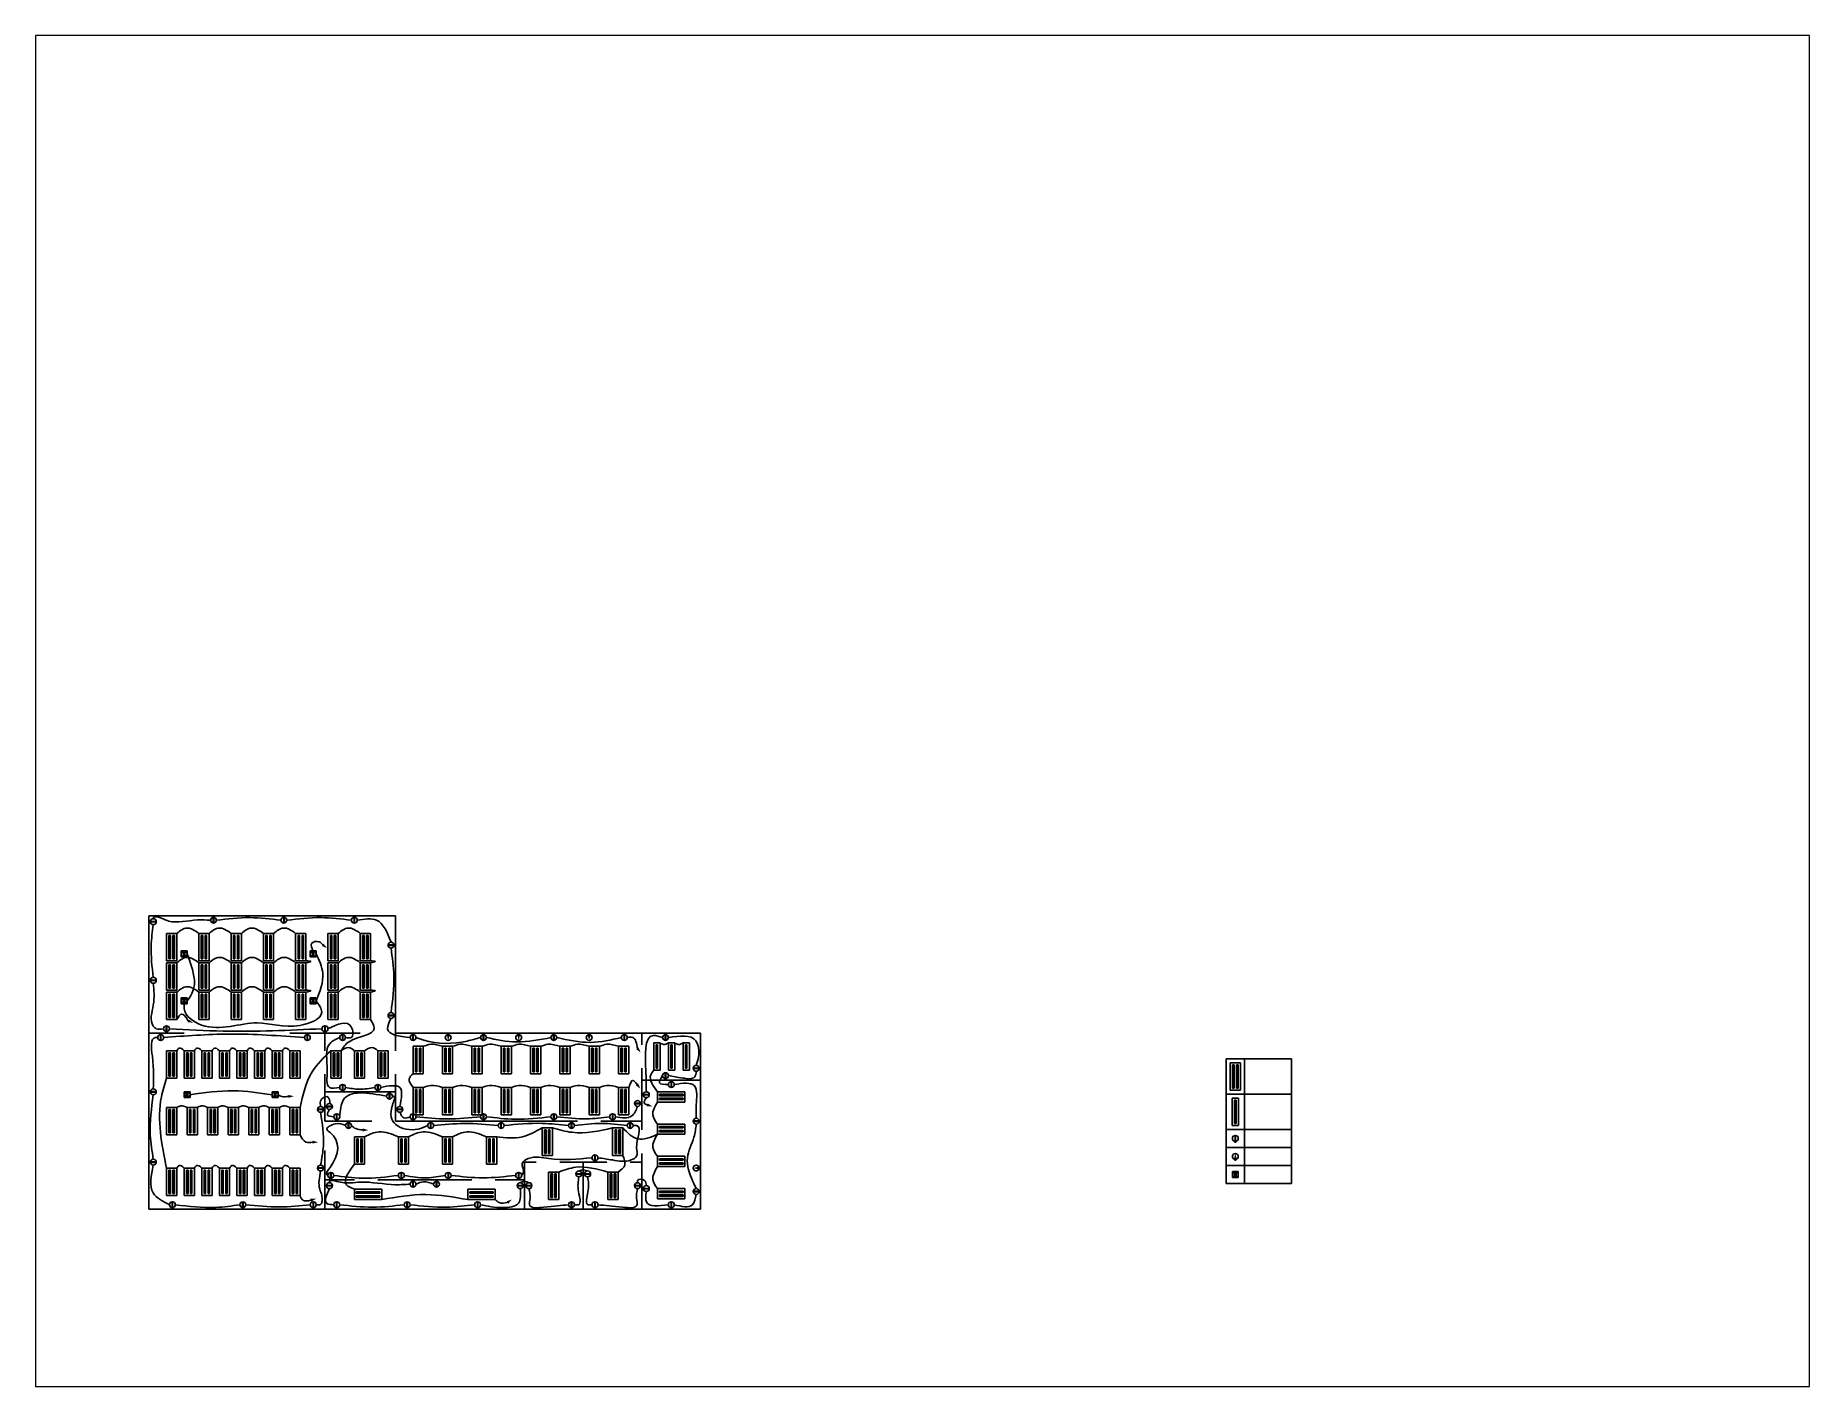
# Paper-space layout 'Layout1' of a CAD drawing. Header units: inches. Extents: x 1.05 to 9.45, y 0.8 to 7.2.
# The model-space entities are those that its viewports show. They can reach past a viewport. Long polylines and large blocks are cut down to what shows.
import ezdxf

# ---------------------------------------------------------------- set-up
doc = ezdxf.new("R2010")
doc.units = ezdxf.units.IN
doc.header["$MEASUREMENT"] = 0
for name, color, linetype in [('LAYER1', 1, 'Continuous'), ('LAYER4', 4, 'Continuous'), ('LAYER6', 6, 'Continuous')]:
    doc.layers.add(name, color=color, linetype=linetype)

# ---------------------------------------------------------------- blocks, each defined once
blk = doc.blocks.new('*U3')
at = {"layer": 'LAYER1'}
for p, q in [((10.5, 28), (-10.5, 28)), ((-10.5, 28), (-10.5, -28)), ((-5.5, -24), (-5.5, 24)), ((-5.5, 24), (-2.5, 24)), ((-2.5, 24), (-2.5, -24)), ((2.5, 24), (2.5, -24)), ((5.5, 24), (2.5, 24)), ((5.5, -24), (5.5, 24)), ((10.5, 28), (10.5, -28)), ((-10.5, -28), (10.5, -28)), ((-2.5, -24), (-5.5, -24)), ((2.5, -24), (5.5, -24))]:
    blk.add_line(p, q, dxfattribs=at)
blk = doc.blocks.new('*U4')
at = {"layer": 'LAYER1', "color": 0, "linetype": 'ByBlock', "lineweight": -2, "transparency": 16777216}
for p in [(0, 0), (66, 0), (132, 0), (198, 0), (264, 0), (330, 0), (396, 0), (0, -60), (66, -60), (132, -60), (198, -60), (264, -60), (330, -60), (396, -60), (0, -120), (66, -120), (132, -120), (198, -120), (264, -120), (330, -120), (396, -120)]:
    blk.add_blockref('*U3', p, dxfattribs=at)
blk = doc.blocks.new('*U5')
at = {"layer": 'LAYER1'}
for p, q in [((10.5, 28), (-10.5, 28)), ((-10.5, 28), (-10.5, -28)), ((-5.5, -24), (-5.5, 24)), ((-5.5, 24), (-2.5, 24)), ((-2.5, 24), (-2.5, -24)), ((2.5, 24), (2.5, -24)), ((5.5, 24), (2.5, 24)), ((5.5, -24), (5.5, 24)), ((10.5, 28), (10.5, -28)), ((-10.5, -28), (10.5, -28)), ((-2.5, -24), (-5.5, -24)), ((2.5, -24), (5.5, -24))]:
    blk.add_line(p, q, dxfattribs=at)
blk = doc.blocks.new('*U6')
at = {"layer": 'LAYER1', "color": 0, "linetype": 'ByBlock', "lineweight": -2, "transparency": 16777216}
for p in [(0, 0), (36, 0), (72, 0), (108, 0), (144, 0), (180, 0), (216, 0), (252, 0), (0, -240), (36, -240), (72, -240), (108, -240), (144, -240), (180, -240), (216, -240), (252, -240)]:
    blk.add_blockref('*U5', p, dxfattribs=at)
blk = doc.blocks.new('*U7')
at = {"layer": 'LAYER1'}
for p, q in [((10.5, 28), (-10.5, 28)), ((-10.5, 28), (-10.5, -28)), ((-5.5, -24), (-5.5, 24)), ((-5.5, 24), (-2.5, 24)), ((-2.5, 24), (-2.5, -24)), ((2.5, 24), (2.5, -24)), ((5.5, 24), (2.5, 24)), ((5.5, -24), (5.5, 24)), ((10.5, 28), (10.5, -28)), ((-10.5, -28), (10.5, -28)), ((-2.5, -24), (-5.5, -24)), ((2.5, -24), (5.5, -24))]:
    blk.add_line(p, q, dxfattribs=at)
blk = doc.blocks.new('*U8')
at = {"layer": 'LAYER1', "color": 0, "linetype": 'ByBlock', "lineweight": -2, "transparency": 16777216}
for p in [(0, 0), (42, 0), (84, 0), (126, 0), (168, 0), (210, 0), (252, 0)]:
    blk.add_blockref('*U7', p, dxfattribs=at)
blk = doc.blocks.new('*U9')
at = {"layer": 'LAYER1'}
for p, q in [((10.5, 28), (-10.5, 28)), ((-10.5, 28), (-10.5, -28)), ((-5.5, -24), (-5.5, 24)), ((-5.5, 24), (-2.5, 24)), ((-2.5, 24), (-2.5, -24)), ((2.5, 24), (2.5, -24)), ((5.5, 24), (2.5, 24)), ((5.5, -24), (5.5, 24)), ((10.5, 28), (10.5, -28)), ((-10.5, -28), (10.5, -28)), ((-2.5, -24), (-5.5, -24)), ((2.5, -24), (5.5, -24))]:
    blk.add_line(p, q, dxfattribs=at)
blk = doc.blocks.new('*U10')
at = {"layer": 'LAYER1', "color": 0, "linetype": 'ByBlock', "lineweight": -2, "transparency": 16777216}
for p in [(0, 0), (48, 0), (96, 0)]:
    blk.add_blockref('*U9', p, dxfattribs=at)
blk = doc.blocks.new('*U11')
at = {"layer": 'LAYER1'}
for p, q in [((10.5, 28), (-10.5, 28)), ((-10.5, 28), (-10.5, -28)), ((-5.5, -24), (-5.5, 24)), ((-5.5, 24), (-2.5, 24)), ((-2.5, 24), (-2.5, -24)), ((2.5, 24), (2.5, -24)), ((5.5, 24), (2.5, 24)), ((5.5, -24), (5.5, 24)), ((10.5, 28), (10.5, -28)), ((-10.5, -28), (10.5, -28)), ((-2.5, -24), (-5.5, -24)), ((2.5, -24), (5.5, -24))]:
    blk.add_line(p, q, dxfattribs=at)
blk = doc.blocks.new('*U12')
at = {"layer": 'LAYER1', "color": 0, "linetype": 'ByBlock', "lineweight": -2, "transparency": 16777216}
for p in [(0, 0), (60, 0), (120, 0), (180, 0), (240, 0), (300, 0), (360, 0), (420, 0), (0, -84), (60, -84), (120, -84), (180, -84), (240, -84), (300, -84), (360, -84), (420, -84)]:
    blk.add_blockref('*U11', p, dxfattribs=at)
blk = doc.blocks.new('*U13')
at = {"layer": 'LAYER1'}
for p, q in [((28, 10.5), (-28, 10.5)), ((-28, 10.5), (-28, -10.5)), ((-24, 2.5), (-24, 5.5)), ((-24, 5.5), (24, 5.5)), ((24, 2.5), (-24, 2.5)), ((24, 5.5), (24, 2.5)), ((28, -10.5), (28, 10.5)), ((28, -10.5), (-28, -10.5)), ((24, -2.5), (-24, -2.5)), ((-24, -2.5), (-24, -5.5)), ((-24, -5.5), (24, -5.5)), ((24, -5.5), (24, -2.5))]:
    blk.add_line(p, q, dxfattribs=at)
blk = doc.blocks.new('*U14')
at = {"layer": 'LAYER1', "color": 0, "linetype": 'ByBlock', "lineweight": -2, "transparency": 16777216}
for p in [(0, 0), (0, -66), (0, -132), (0, -198)]:
    blk.add_blockref('*U13', p, dxfattribs=at)
blk = doc.blocks.new('*U15')
at = {"layer": 'LAYER1'}
for p, q in [((10.5, 28), (-10.5, 28)), ((-10.5, 28), (-10.5, -28)), ((-5.5, -24), (-5.5, 24)), ((-5.5, 24), (-2.5, 24)), ((-2.5, 24), (-2.5, -24)), ((2.5, 24), (2.5, -24)), ((5.5, 24), (2.5, 24)), ((5.5, -24), (5.5, 24)), ((10.5, 28), (10.5, -28)), ((-10.5, -28), (10.5, -28)), ((-2.5, -24), (-5.5, -24)), ((2.5, -24), (5.5, -24))]:
    blk.add_line(p, q, dxfattribs=at)
blk = doc.blocks.new('*U16')
at = {"layer": 'LAYER1', "color": 0, "linetype": 'ByBlock', "lineweight": -2, "transparency": 16777216}
for p in [(0, 0), (144, 0)]:
    blk.add_blockref('*U15', p, dxfattribs=at)
blk = doc.blocks.new('*U17')
at = {"layer": 'LAYER1'}
for p, q in [((10.5, 28), (-10.5, 28)), ((-10.5, 28), (-10.5, -28)), ((-5.5, -24), (-5.5, 24)), ((-5.5, 24), (-2.5, 24)), ((-2.5, 24), (-2.5, -24)), ((2.5, 24), (2.5, -24)), ((5.5, 24), (2.5, 24)), ((5.5, -24), (5.5, 24)), ((10.5, 28), (10.5, -28)), ((-10.5, -28), (10.5, -28)), ((-2.5, -24), (-5.5, -24)), ((2.5, -24), (5.5, -24))]:
    blk.add_line(p, q, dxfattribs=at)
blk = doc.blocks.new('*U18')
at = {"layer": 'LAYER1', "color": 0, "linetype": 'ByBlock', "lineweight": -2, "transparency": 16777216}
for p in [(0, 0), (90, 0), (180, 0), (270, 0)]:
    blk.add_blockref('*U17', p, dxfattribs=at)
blk = doc.blocks.new('*U19')
at = {"layer": 'LAYER1'}
for p, q in [((6.5, 28), (-6.5, 28)), ((-6.5, 28), (-6.5, -28)), ((-1.5, 24), (-1.5, -24)), ((1.5, 24), (-1.5, 24)), ((1.5, -24), (1.5, 24)), ((6.5, 28), (6.5, -28)), ((-6.5, -28), (6.5, -28)), ((-1.5, -24), (1.5, -24))]:
    blk.add_line(p, q, dxfattribs=at)
blk = doc.blocks.new('*U20')
at = {"layer": 'LAYER1', "color": 0, "linetype": 'ByBlock', "lineweight": -2, "transparency": 16777216}
for p in [(0, 0), (30, 0), (60, 0)]:
    blk.add_blockref('*U19', p, dxfattribs=at)
blk = doc.blocks.new('*U21')
at = {"layer": 'LAYER1'}
for p, q in [((-6, -6), (-6, 6)), ((-6, 6), (6, 6)), ((-1.5, 5.8), (-1.5, -5.8)), ((1.5, 5.8), (1.5, -5.8)), ((6, 6), (6, -6)), ((6, -6), (-6, -6))]:
    blk.add_line(p, q, dxfattribs=at)
blk.add_circle((0, 0), 6, dxfattribs=at)
blk = doc.blocks.new('*U22')
at = {"layer": 'LAYER4', "color": 0, "linetype": 'ByBlock', "lineweight": -2, "transparency": 16777216}
for p in [(0, 0), (264, 0), (0, -96), (264, -96)]:
    blk.add_blockref('*U21', p, dxfattribs=at)
blk = doc.blocks.new('*U23')
at = {"layer": 'LAYER1'}
for p, q in [((-6, -6), (-6, 6)), ((-6, 6), (6, 6)), ((-1.5, 5.8), (-1.5, -5.8)), ((1.5, 5.8), (1.5, -5.8)), ((6, 6), (6, -6)), ((6, -6), (-6, -6))]:
    blk.add_line(p, q, dxfattribs=at)
blk.add_circle((0, 0), 6, dxfattribs=at)
blk = doc.blocks.new('*U24')
at = {"layer": 'LAYER4', "color": 0, "linetype": 'ByBlock', "lineweight": -2, "transparency": 16777216}
for p in [(0, 0), (180, 0)]:
    blk.add_blockref('*U23', p, dxfattribs=at)

msp = doc.modelspace()

# ---------------------------------------------------------------- linework, layer by layer
at = {"layer": 'LAYER1'}
for p, q in [((46.3, 13.8), (49.3, 13.8)), ((49.3, 12.8), (46.3, 12.8)), ((61.3, 13.8), (49.3, 13.8)), ((61.3, 12.8), (49.3, 12.8)), ((177.8, 22.3), (177.8, 25.3)), ((177.8, 10.3), (177.8, 22.3)), ((178.8, 25.3), (178.8, 22.3)), ((178.8, 10.3), (178.8, 22.3)), ((321.8, 22.3), (321.8, 25.3)), ((321.8, 10.3), (321.8, 22.3)), ((322.8, 25.3), (322.8, 22.3)), ((322.8, 10.3), (322.8, 22.3)), ((465.8, 22.3), (465.8, 25.3)), ((465.8, 10.3), (465.8, 22.3)), ((466.8, 25.3), (466.8, 22.3)), ((466.8, 10.3), (466.8, 22.3)), ((535.3, -34.2), (547.3, -34.2)), ((535.3, -35.2), (547.3, -35.2)), ((547.3, -34.2), (550.3, -34.2)), ((550.3, -35.2), (547.3, -35.2)), ((46.3, -106.2), (49.3, -106.2)), ((49.3, -107.2), (46.3, -107.2)), ((61.3, -106.2), (49.3, -106.2)), ((61.3, -107.2), (49.3, -107.2)), ((535.3, -178.2), (547.3, -178.2)), ((535.3, -179.2), (547.3, -179.2)), ((547.3, -178.2), (550.3, -178.2)), ((550.3, -179.2), (547.3, -179.2)), ((69.8, -214.7), (69.8, -217.7)), ((70.8, -217.7), (70.8, -214.7)), ((81.8, -199.7), (81.8, -211.7)), ((81.8, -214.7), (81.8, -211.7)), ((82.8, -199.7), (82.8, -211.7)), ((82.8, -211.7), (82.8, -214.7)), ((369.8, -214.7), (369.8, -217.7)), ((370.8, -217.7), (370.8, -214.7)), ((405.8, -199.7), (405.8, -211.7)), ((405.8, -214.7), (405.8, -211.7)), ((406.8, -199.7), (406.8, -211.7)), ((406.8, -211.7), (406.8, -214.7)), ((441.8, -217.7), (441.8, -214.7)), ((442.3, -214.7), (442.3, -217.7)), ((442.8, -214.7), (442.8, -217.7)), ((585.8, -217.7), (585.8, -214.7)), ((586.8, -214.7), (586.8, -217.7)), ((657.8, -214.7), (657.8, -217.7)), ((658.8, -217.7), (658.8, -214.7)), ((729.8, -217.7), (729.8, -214.7)), ((730.8, -214.7), (730.8, -217.7)), ((801.8, -214.7), (801.8, -217.7)), ((802.8, -217.7), (802.8, -214.7)), ((873.8, -217.7), (873.8, -214.7)), ((874.8, -214.7), (874.8, -217.7)), ((945.8, -214.7), (945.8, -217.7)), ((946.8, -217.7), (946.8, -214.7)), ((1017.8, -217.7), (1017.8, -214.7)), ((1018.8, -214.7), (1018.8, -217.7)), ((1101.8, -217.7), (1101.8, -214.7)), ((1102.8, -214.7), (1102.8, -217.7)), ((69.8, -229.7), (69.8, -217.7)), ((70.8, -229.7), (70.8, -217.7)), ((369.8, -229.7), (369.8, -217.7)), ((370.8, -229.7), (370.8, -217.7)), ((441.8, -229.7), (441.8, -217.7)), ((442.8, -229.7), (442.8, -217.7)), ((585.8, -229.7), (585.8, -217.7)), ((586.8, -229.7), (586.8, -217.7)), ((729.8, -229.7), (729.8, -217.7)), ((730.8, -229.7), (730.8, -217.7)), ((873.8, -229.7), (873.8, -217.7)), ((874.8, -229.7), (874.8, -217.7)), ((1017.8, -229.7), (1017.8, -217.7)), ((1018.8, -229.7), (1018.8, -217.7)), ((1101.8, -229.7), (1101.8, -217.7)), ((1102.8, -229.7), (1102.8, -217.7)), ((1159.3, -286.2), (1171.3, -286.2)), ((1159.3, -287.2), (1171.3, -287.2)), ((1171.3, -286.2), (1174.3, -286.2)), ((1174.3, -287.2), (1171.3, -287.2)), ((2257, -275.5), (2278, -275.5)), ((2257, -275.5), (2257, -331.5)), ((2262, -327.5), (2262, -279.5)), ((2262, -279.5), (2265, -279.5)), ((2265, -279.5), (2265, -327.5)), ((2270, -279.5), (2270, -327.5)), ((2273, -279.5), (2270, -279.5)), ((2273, -327.5), (2273, -279.5)), ((2278, -275.5), (2278, -331.5)), ((441.8, -319.7), (441.8, -331.7)), ((442.8, -319.7), (442.8, -331.7)), ((513.8, -319.7), (513.8, -331.7)), ((514.8, -319.7), (514.8, -331.7)), ((1101.8, -295.7), (1101.8, -307.7)), ((1101.8, -307.7), (1101.8, -310.7)), ((1102.8, -295.7), (1102.8, -307.7)), ((1102.8, -310.7), (1102.8, -307.7)), ((1113.8, -313.7), (1113.8, -310.7)), ((1113.8, -325.7), (1113.8, -313.7)), ((1114.8, -310.7), (1114.8, -313.7)), ((1114.8, -325.7), (1114.8, -313.7)), ((46.3, -334.2), (49.3, -334.2)), ((49.3, -335.2), (46.3, -335.2)), ((61.3, -334.2), (49.3, -334.2)), ((61.3, -335.2), (49.3, -335.2)), ((441.8, -334.7), (441.8, -331.7)), ((442.8, -331.7), (442.8, -334.7)), ((513.8, -334.7), (513.8, -331.7)), ((514.8, -331.7), (514.8, -334.7)), ((537.8, -337.7), (537.8, -334.7)), ((537.8, -349.7), (537.8, -337.7)), ((538.8, -334.7), (538.8, -337.7)), ((538.8, -349.7), (538.8, -337.7)), ((1039.3, -358.2), (1051.3, -358.2)), ((1039.3, -359.2), (1051.3, -359.2)), ((1051.3, -358.2), (1054.3, -358.2)), ((1054.3, -359.2), (1051.3, -359.2)), ((1054.3, -340.2), (1057.3, -340.2)), ((1057.3, -341.2), (1054.3, -341.2)), ((1069.3, -340.2), (1057.3, -340.2)), ((1069.3, -341.2), (1057.3, -341.2)), ((2278, -331.5), (2257, -331.5)), ((2274, -347.5), (2261, -347.5)), ((2261, -347.5), (2261, -403.5)), ((2265, -327.5), (2262, -327.5)), ((2266, -351.5), (2266, -399.5)), ((2269, -351.5), (2266, -351.5)), ((2269, -399.5), (2269, -351.5)), ((2270, -327.5), (2273, -327.5)), ((2274, -347.5), (2274, -403.5)), ((391.3, -370.2), (403.3, -370.2)), ((391.3, -371.2), (403.3, -371.2)), ((406.3, -370.2), (403.3, -370.2)), ((403.3, -371.2), (406.3, -371.2)), ((406.3, -364.2), (409.3, -364.2)), ((409.3, -365.2), (406.3, -365.2)), ((421.3, -364.2), (409.3, -364.2)), ((421.3, -365.2), (409.3, -365.2)), ((429.8, -379.7), (429.8, -391.7)), ((429.8, -394.7), (429.8, -391.7)), ((430.8, -379.7), (430.8, -391.7)), ((430.8, -391.7), (430.8, -394.7)), ((453.8, -397.7), (453.8, -394.7)), ((453.8, -409.7), (453.8, -397.7)), ((454.8, -394.7), (454.8, -397.7)), ((454.8, -409.7), (454.8, -397.7)), ((550.3, -370.2), (553.3, -370.2)), ((553.3, -371.2), (550.3, -371.2)), ((565.3, -370.2), (553.3, -370.2)), ((565.3, -371.2), (553.3, -371.2)), ((585.8, -379.7), (585.8, -391.7)), ((585.8, -391.7), (585.8, -394.7)), ((586.8, -379.7), (586.8, -391.7)), ((586.8, -394.7), (586.8, -391.7)), ((621.8, -397.7), (621.8, -394.7)), ((621.8, -409.7), (621.8, -397.7)), ((622.8, -394.7), (622.8, -397.7)), ((622.8, -409.7), (622.8, -397.7)), ((729.8, -379.7), (729.8, -391.7)), ((729.8, -391.7), (729.8, -394.7)), ((730.8, -379.7), (730.8, -391.7)), ((730.8, -394.7), (730.8, -391.7)), ((765.8, -397.7), (765.8, -394.7)), ((765.8, -409.7), (765.8, -397.7)), ((766.8, -394.7), (766.8, -397.7)), ((766.8, -409.7), (766.8, -397.7)), ((873.8, -379.7), (873.8, -391.7)), ((873.8, -391.7), (873.8, -394.7)), ((874.8, -379.7), (874.8, -391.7)), ((874.8, -394.7), (874.8, -391.7)), ((909.8, -397.7), (909.8, -394.7)), ((909.8, -409.7), (909.8, -397.7)), ((910.8, -394.7), (910.8, -397.7)), ((910.8, -409.7), (910.8, -397.7)), ((993.8, -379.7), (993.8, -391.7)), ((993.8, -391.7), (993.8, -394.7)), ((994.8, -379.7), (994.8, -391.7)), ((994.8, -394.7), (994.8, -391.7)), ((1029.8, -397.7), (1029.8, -394.7)), ((1029.8, -409.7), (1029.8, -397.7)), ((1030.8, -394.7), (1030.8, -397.7)), ((1030.8, -409.7), (1030.8, -397.7)), ((1159.3, -394.2), (1171.3, -394.2)), ((1159.3, -395.2), (1171.3, -395.2)), ((1171.3, -394.2), (1174.3, -394.2)), ((1174.3, -395.2), (1171.3, -395.2)), ((2261, -403.5), (2274, -403.5)), ((2266, -399.5), (2269, -399.5)), ((2267, -424), (2267, -436)), ((2268, -424), (2268, -436)), ((957.8, -463.7), (957.8, -475.7)), ((958.8, -463.7), (958.8, -475.7)), ((2267, -436), (2267, -439)), ((2268, -439), (2268, -436)), ((46.3, -478.2), (49.3, -478.2)), ((49.3, -479.2), (46.3, -479.2)), ((61.3, -478.2), (49.3, -478.2)), ((61.3, -479.2), (49.3, -479.2)), ((391.3, -490.2), (403.3, -490.2)), ((391.3, -491.2), (403.3, -491.2)), ((403.3, -490.2), (406.3, -490.2)), ((406.3, -491.2), (403.3, -491.2)), ((417.8, -499.7), (417.8, -511.7)), ((418.8, -499.7), (418.8, -511.7)), ((561.8, -499.7), (561.8, -511.7)), ((562.8, -499.7), (562.8, -511.7)), ((657.8, -499.7), (657.8, -511.7)), ((658.8, -499.7), (658.8, -511.7)), ((801.8, -499.7), (801.8, -511.7)), ((802.8, -499.7), (802.8, -511.7)), ((863.1, -498.8), (884.1, -498.8)), ((863.1, -498.8), (863.1, -554.8)), ((868.1, -550.8), (868.1, -502.8)), ((868.1, -502.8), (871.1, -502.8)), ((871.1, -502.8), (871.1, -550.8)), ((876.1, -502.8), (876.1, -550.8)), ((879.1, -502.8), (876.1, -502.8)), ((879.1, -550.8), (879.1, -502.8)), ((884.1, -498.8), (884.1, -554.8)), ((919.3, -502.2), (931.3, -502.2)), ((919.3, -503.2), (931.3, -503.2)), ((934.3, -502.2), (931.3, -502.2)), ((931.3, -503.2), (934.3, -503.2)), ((934.3, -502.2), (937.3, -502.2)), ((937.3, -503.2), (934.3, -503.2)), ((949.3, -502.2), (937.3, -502.2)), ((949.3, -503.2), (937.3, -503.2)), ((957.8, -475.7), (957.8, -478.7)), ((958.8, -478.7), (958.8, -475.7)), ((1005.6, -498.8), (984.6, -498.8)), ((984.6, -498.8), (984.6, -554.8)), ((989.6, -550.8), (989.6, -502.8)), ((989.6, -502.8), (992.6, -502.8)), ((992.6, -502.8), (992.6, -550.8)), ((997.6, -502.8), (997.6, -550.8)), ((1000.6, -502.8), (997.6, -502.8)), ((1000.6, -550.8), (1000.6, -502.8)), ((1005.6, -498.8), (1005.6, -554.8)), ((1174.3, -490.2), (1171.3, -490.2)), ((1171.3, -491.2), (1174.3, -491.2)), ((2261.5, -510), (2261.5, -498)), ((2261.5, -498), (2273.5, -498)), ((2266, -498.2), (2266, -509.8)), ((2267, -473), (2267, -476)), ((2268, -476), (2268, -473)), ((2269, -498.2), (2269, -509.8)), ((2273.5, -498), (2273.5, -510)), ((406.3, -526.2), (409.3, -526.2)), ((409.3, -527.2), (406.3, -527.2)), ((421.3, -526.2), (409.3, -526.2)), ((421.3, -527.2), (409.3, -527.2)), ((417.8, -514.7), (417.8, -511.7)), ((418.8, -511.7), (418.8, -514.7)), ((466.3, -534.2), (466.3, -555.2)), ((466.3, -534.2), (522.3, -534.2)), ((518.3, -539.2), (470.3, -539.2)), ((470.3, -539.2), (470.3, -542.2)), ((470.3, -542.2), (518.3, -542.2)), ((518.3, -542.2), (518.3, -539.2)), ((522.3, -555.2), (522.3, -534.2)), ((561.8, -514.7), (561.8, -511.7)), ((562.8, -511.7), (562.8, -514.7)), ((585.8, -517.7), (585.8, -514.7)), ((585.8, -529.7), (585.8, -517.7)), ((586.8, -514.7), (586.8, -517.7)), ((586.8, -529.7), (586.8, -517.7)), ((633.8, -514.7), (633.8, -517.7)), ((633.8, -529.7), (633.8, -517.7)), ((634.8, -517.7), (634.8, -514.7)), ((634.8, -529.7), (634.8, -517.7)), ((657.8, -511.7), (657.8, -514.7)), ((658.8, -514.7), (658.8, -511.7)), ((698.3, -555.2), (698.3, -534.2)), ((754.3, -534.2), (698.3, -534.2)), ((702.3, -542.2), (702.3, -539.2)), ((702.3, -539.2), (750.3, -539.2)), ((750.3, -542.2), (702.3, -542.2)), ((750.3, -539.2), (750.3, -542.2)), ((754.3, -534.2), (754.3, -555.2)), ((799.3, -526.2), (811.3, -526.2)), ((799.3, -527.2), (811.3, -527.2)), ((801.8, -514.7), (801.8, -511.7)), ((802.8, -511.7), (802.8, -514.7)), ((811.3, -526.2), (814.3, -526.2)), ((814.3, -527.2), (811.3, -527.2)), ((817.3, -526.2), (814.3, -526.2)), ((814.3, -527.2), (817.3, -527.2)), ((829.3, -526.2), (817.3, -526.2)), ((829.3, -527.2), (817.3, -527.2)), ((1039.3, -526.2), (1051.3, -526.2)), ((1039.3, -527.2), (1051.3, -527.2)), ((1051.3, -526.2), (1054.3, -526.2)), ((1054.3, -527.2), (1051.3, -527.2)), ((1054.3, -532.2), (1057.3, -532.2)), ((1057.3, -533.2), (1054.3, -533.2)), ((1069.3, -532.2), (1057.3, -532.2)), ((1069.3, -533.2), (1057.3, -533.2)), ((1159.3, -538.2), (1171.3, -538.2)), ((1159.3, -539.2), (1171.3, -539.2)), ((1171.3, -538.2), (1174.3, -538.2)), ((1174.3, -539.2), (1171.3, -539.2)), ((2273.5, -510), (2261.5, -510)), ((93.8, -559.7), (93.8, -571.7)), ((93.8, -574.7), (93.8, -571.7)), ((94.8, -559.7), (94.8, -571.7)), ((94.8, -571.7), (94.8, -574.7)), ((237.8, -559.7), (237.8, -571.7)), ((237.8, -574.7), (237.8, -571.7)), ((238.8, -559.7), (238.8, -571.7)), ((238.8, -571.7), (238.8, -574.7)), ((381.8, -559.7), (381.8, -571.7)), ((381.8, -574.7), (381.8, -571.7)), ((382.8, -559.7), (382.8, -571.7)), ((382.8, -571.7), (382.8, -574.7)), ((429.8, -559.7), (429.8, -571.7)), ((429.8, -574.7), (429.8, -571.7)), ((430.8, -559.7), (430.8, -571.7)), ((430.8, -571.7), (430.8, -574.7)), ((466.3, -555.2), (522.3, -555.2)), ((470.3, -547.2), (518.3, -547.2)), ((470.3, -550.2), (470.3, -547.2)), ((518.3, -550.2), (470.3, -550.2)), ((518.3, -547.2), (518.3, -550.2)), ((573.8, -559.7), (573.8, -571.7)), ((573.8, -574.7), (573.8, -571.7)), ((574.8, -559.7), (574.8, -571.7)), ((574.8, -571.7), (574.8, -574.7)), ((754.3, -555.2), (698.3, -555.2)), ((750.3, -547.2), (702.3, -547.2)), ((702.3, -547.2), (702.3, -550.2)), ((702.3, -550.2), (750.3, -550.2)), ((717.8, -559.7), (717.8, -571.7)), ((717.8, -574.7), (717.8, -571.7)), ((718.8, -559.7), (718.8, -571.7)), ((718.8, -571.7), (718.8, -574.7)), ((750.3, -550.2), (750.3, -547.2)), ((884.1, -554.8), (863.1, -554.8)), ((871.1, -550.8), (868.1, -550.8)), ((876.1, -550.8), (879.1, -550.8)), ((909.8, -559.7), (909.8, -571.7)), ((909.8, -574.7), (909.8, -571.7)), ((910.8, -559.7), (910.8, -571.7)), ((910.8, -571.7), (910.8, -574.7)), ((957.8, -559.7), (957.8, -571.7)), ((957.8, -571.7), (957.8, -574.7)), ((958.8, -559.7), (958.8, -571.7)), ((958.8, -574.7), (958.8, -571.7)), ((984.6, -554.8), (1005.6, -554.8)), ((992.6, -550.8), (989.6, -550.8)), ((997.6, -550.8), (1000.6, -550.8)), ((1113.8, -559.7), (1113.8, -571.7)), ((1113.8, -571.7), (1113.8, -574.7)), ((1114.8, -559.7), (1114.8, -571.7)), ((1114.8, -574.7), (1114.8, -571.7))]:
    msp.add_line(p, q, dxfattribs=at)
for points in [[(401.6, -34.2, 6, 0, 0), (410.7, -40.7, 0, 0, 0)], [(126.3, -189.6, 6, 0, 0), (136.8, -193.3, 0, 0, 0)], [(658.3, -218.5, 6, 0, 0), (658.3, -229.7, 0, 0, 0)], [(802.3, -218.5, 6, 0, 0), (802.3, -229.7, 0, 0, 0)], [(946.3, -218.5, 6, 0, 0), (946.3, -229.7, 0, 0, 0)], [(1044.8, -245.6, 6, 0, 0), (1051.7, -254.4, 0, 0, 0)], [(1044.3, -319.6, 6, 0, 0), (1051.1, -328.4, 0, 0, 0)], [(331.6, -344.1, 6, 0, 0), (342.7, -343.7, 0, 0, 0)], [(1065.1, -361.5, 6, 0, 0), (1075.9, -364.5, 0, 0, 0)], [(381, -437.6, 6, 0, 0), (392.2, -437.8, 0, 0, 0)], [(483.5, -412.8, 6, 0, 0), (494.7, -413, 0, 0, 0)], [(2267.5, -472.2, 6, 0, 0), (2267.5, -461, 0, 0, 0)], [(1170.5, -490.7, 6, 0, 0), (1159.3, -490.7, 0, 0, 0)], [(377.2, -556.5, 6, 0, 0), (387.9, -553.6, 0, 0, 0)], [(779, -561.3, 6, 0, 0), (788.2, -555, 0, 0, 0)]]:
    msp.add_lwpolyline(points, format="xyseb", dxfattribs=at)
for centre in [(55.3, 13.3), (178.3, 16.3), (322.3, 16.3), (466.3, 16.3), (541.3, -34.7), (55.3, -106.7), (541.3, -178.7), (82.3, -205.7), (406.3, -205.7), (70.3, -223.7), (370.3, -223.7), (442.3, -223.7), (586.3, -223.7), (658.3, -223.7), (730.3, -223.7), (802.3, -223.7), (874.3, -223.7), (946.3, -223.7), (1018.3, -223.7), (1102.3, -223.7), (1165.3, -286.7), (442.3, -325.7), (514.3, -325.7), (1102.3, -301.7), (1114.3, -319.7), (55.3, -334.7), (415.3, -364.7), (538.3, -343.7), (1045.3, -358.7), (1063.3, -340.7), (397.3, -370.7), (430.3, -385.7), (454.3, -403.7), (559.3, -370.7), (586.3, -385.7), (622.3, -403.7), (730.3, -385.7), (766.3, -403.7), (874.3, -385.7), (910.3, -403.7), (994.3, -385.7), (1030.3, -403.7), (1165.3, -394.7), (2267.5, -430), (958.3, -469.7), (2267.5, -467), (55.3, -478.7), (397.3, -490.7), (418.3, -505.7), (562.3, -505.7), (658.3, -505.7), (802.3, -505.7), (925.3, -502.7), (943.3, -502.7), (1165.3, -490.7), (2267.5, -504), (415.3, -526.7), (586.3, -523.7), (634.3, -523.7), (805.3, -526.7), (823.3, -526.7), (1045.3, -526.7), (1063.3, -532.7), (1165.3, -538.7), (94.3, -565.7), (238.3, -565.7), (382.3, -565.7), (430.3, -565.7), (574.3, -565.7), (718.3, -565.7), (910.3, -565.7), (958.3, -565.7), (1114.3, -565.7)]:
    msp.add_circle(centre, 6, dxfattribs=at)
for points in [[(55.3, -100.7), (50.9, -36), (55.3, 7.3)], [(55.3, 19.3), (55.3, 20.9), (70.2, 20.9), (87, 14.5), (145.6, 16.7), (172.3, 16.3)], [(103.3, -10.7), (123.5, 0.3), (148.3, -10.7)], [(169.3, -10.7), (189.5, 0.3), (214.3, -10.7)], [(184.3, 16.3), (252.5, 21.6), (316.3, 16.3)], [(235.3, -10.7), (255.5, 0.3), (280.3, -10.7)], [(301.3, -10.7), (321.5, 0.3), (346.3, -10.7)], [(328.3, 16.3), (398.2, 21.6), (460.3, 16.3)], [(433.3, -10.7), (453.5, 0.3), (478.3, -10.7)], [(472.3, 16.3), (511.8, 16.3), (541.3, -28.7)], [(103.3, -70.7), (123.5, -59.7), (148.3, -70.7)], [(124.3, -52.7), (134.3, -133.7), (124.3, -148.7)], [(169.3, -70.7), (189.5, -59.7), (214.3, -70.7)], [(235.3, -70.7), (255.5, -59.7), (280.3, -70.7)], [(301.3, -70.7), (321.5, -59.7), (346.3, -70.7)], [(367.3, -66.7), (377.1, -68), (367.3, -70.7)], [(388.3, -148.7), (401.8, -92.2), (388.3, -52.7)], [(433.3, -70.7), (453.5, -59.7), (478.3, -70.7)], [(499.3, -66.7), (509.1, -68), (499.3, -70.7)], [(541.3, -40.7), (547.1, -97.6), (541.3, -172.7)], [(76.3, -205.7), (61.1, -205.7), (55.3, -200.4), (55.3, -157.2), (55.3, -112.7)], [(103.3, -130.7), (123.5, -119.7), (148.3, -130.7)], [(169.3, -130.7), (189.5, -119.7), (214.3, -130.7)], [(235.3, -130.7), (255.5, -119.7), (280.3, -130.7)], [(301.3, -130.7), (321.5, -119.7), (346.3, -130.7)], [(367.3, -126.7), (377.1, -128), (367.3, -130.7)], [(433.3, -130.7), (453.5, -119.7), (478.3, -130.7)], [(499.3, -126.7), (509.1, -128), (499.3, -130.7)], [(118.3, -154.7), (118.3, -164.6), (154.1, -198.1), (267.9, -193.8), (355, -198.9), (399.7, -171.8), (388.3, -148.7)], [(364.3, -223.7), (210.8, -216.7), (76.3, -223.7)], [(400.3, -205.7), (198.2, -210.7), (88.3, -205.7)], [(448.3, -223.7), (460.1, -223.7), (460.1, -202), (412.3, -205.7)], [(499.3, -186.7), (506.9, -204.6), (455.4, -232.2), (439.3, -250.7)], [(541.3, -184.7), (534.2, -206), (580.3, -223.7)], [(1165.3, -280.7), (1170.1, -262.7), (1164.7, -230.4), (1108.3, -223.7)], [(64.3, -223.7), (59.8, -223.7), (53.3, -262), (55.3, -328.7)], [(103.3, -250.7), (108, -245.4), (118.3, -250.7)], [(139.3, -250.7), (144, -245.4), (154.3, -250.7)], [(175.3, -250.7), (180, -245.4), (190.3, -250.7)], [(211.3, -250.7), (216, -245.4), (226.3, -250.7)], [(247.3, -250.7), (252, -245.4), (262.3, -250.7)], [(283.3, -250.7), (288, -245.4), (298.3, -250.7)], [(319.3, -250.7), (324, -245.4), (334.3, -250.7)], [(355.3, -366.7), (380, -293.8), (418.3, -250.7)], [(436.3, -325.7), (415.6, -325.7), (410.8, -292), (416.6, -235.6), (436.3, -223.7)], [(439.3, -250.7), (454.2, -244.3), (466.3, -250.7)], [(487.3, -250.7), (502.2, -244.3), (514.3, -250.7)], [(592.3, -223.7), (608.1, -229.2), (697.1, -230.9), (724.3, -223.7)], [(607.3, -241.7), (622.4, -237.6), (646.3, -241.7)], [(667.3, -241.7), (682.4, -237.6), (706.3, -241.7)], [(727.3, -241.7), (742.4, -237.6), (766.3, -241.7)], [(736.3, -223.7), (798.2, -232.7), (868.3, -223.7)], [(787.3, -241.7), (802.4, -237.6), (826.3, -241.7)], [(847.3, -241.7), (862.4, -237.6), (886.3, -241.7)], [(880.3, -223.7), (948.9, -233.6), (1012.3, -223.7)], [(907.3, -241.7), (922.4, -237.6), (946.3, -241.7)], [(967.3, -241.7), (982.4, -237.6), (1006.3, -241.7)], [(1096.3, -223.7), (1077.8, -219.6), (1062.3, -291.3), (1063.3, -334.7)], [(1091.3, -234.7), (1098.5, -237.9), (1108.3, -234.7)], [(1121.3, -234.7), (1128.5, -237.9), (1138.3, -234.7)], [(82.3, -306.7), (71.8, -345.1), (82.3, -490.7)], [(508.3, -325.7), (476.8, -329.4), (448.3, -325.7)], [(559.3, -364.7), (559.3, -326.1), (520.3, -325.7)], [(586.3, -297.7), (578.5, -308.3), (586.3, -325.7)], [(607.3, -325.7), (622.4, -321.6), (646.3, -325.7)], [(667.3, -325.7), (682.4, -321.6), (706.3, -325.7)], [(727.3, -325.7), (742.4, -321.6), (766.3, -325.7)], [(787.3, -325.7), (802.4, -321.6), (826.3, -325.7)], [(847.3, -325.7), (862.4, -321.6), (886.3, -325.7)], [(907.3, -325.7), (922.4, -321.6), (946.3, -325.7)], [(967.3, -325.7), (982.4, -321.6), (1006.3, -325.7)], [(1078.3, -290.7), (1072.4, -299.9), (1086.3, -334.7)], [(1108.3, -319.7), (1090.1, -316.3), (1096.3, -301.7)], [(1108.3, -301.7), (1137.9, -306.5), (1162.1, -304.2), (1165.3, -292.7)], [(1165.3, -388.7), (1165.3, -361.6), (1161.6, -322.6), (1120.3, -319.7)], [(55.3, -340.7), (49.1, -423), (55.3, -472.7)], [(130.3, -340.7), (219, -332.8), (298.3, -340.7)], [(397.3, -364.7), (397.3, -354.1), (410.2, -344.6), (416.1, -353.9), (415.3, -358.7)], [(436.3, -385.7), (443.7, -351.6), (532.3, -343.7)], [(544.3, -343.7), (546, -343.7), (544.1, -362), (551.3, -401.8), (596.5, -411), (616.3, -403.7)], [(1086.3, -400.7), (1076.5, -382.1), (1086.3, -355.7)], [(103.3, -366.7), (111.5, -363.3), (124.3, -366.7)], [(145.3, -366.7), (153.5, -363.3), (166.3, -366.7)], [(187.3, -366.7), (195.5, -363.3), (208.3, -366.7)], [(229.3, -366.7), (237.5, -363.3), (250.3, -366.7)], [(271.3, -366.7), (279.5, -363.3), (292.3, -366.7)], [(313.3, -366.7), (321.5, -363.3), (334.3, -366.7)], [(397.3, -484.7), (403.1, -444.9), (397.3, -376.7)], [(412.3, -505.7), (410.3, -504.4), (416.7, -489.3), (416.7, -418.1), (410.4, -412.4), (427.6, -400.2), (448.3, -403.7)], [(415.3, -370.7), (411.3, -382.1), (424.3, -385.7)], [(580.3, -385.7), (567.8, -388.2), (559.3, -376.7)], [(724.3, -385.7), (656.4, -390.1), (592.3, -385.7)], [(868.3, -385.7), (795.1, -390.8), (736.3, -385.7)], [(772.3, -403.7), (850.1, -399.3), (904.3, -403.7)], [(988.3, -385.7), (941.1, -390), (880.3, -385.7)], [(1045.3, -364.7), (1033.6, -384.1), (1000.3, -385.7)], [(487.3, -426.7), (516.8, -416.6), (556.3, -426.7)], [(577.3, -426.7), (606.8, -416.6), (646.3, -426.7)], [(628.3, -403.7), (691.5, -399.5), (760.3, -403.7)], [(667.3, -426.7), (696.8, -416.6), (736.3, -426.7)], [(757.3, -426.7), (809.8, -426.7), (850.3, -408.7)], [(871.3, -408.7), (911.5, -417.6), (994.3, -408.7)], [(916.3, -403.7), (970.8, -399.4), (1024.3, -403.7)], [(1036.3, -403.7), (1043.3, -403.7), (1043.3, -449.1), (1043.3, -466.7), (1032.4, -474.2), (993.8, -474.2), (964.3, -469.7)], [(1086.3, -466.7), (1076.5, -448.1), (1086.3, -421.7)], [(1165.3, -532.7), (1158.5, -518.4), (1147.2, -470), (1160.6, -427.5), (1165.3, -400.7)], [(1005.6, -498.8), (1019, -485), (1015.3, -464.7)], [(55.3, -484.7), (55.3, -541.7), (88.3, -565.7)], [(103.3, -490.7), (108, -485.4), (118.3, -490.7)], [(139.3, -490.7), (144, -485.4), (154.3, -490.7)], [(175.3, -490.7), (180, -485.4), (190.3, -490.7)], [(211.3, -490.7), (216, -485.4), (226.3, -490.7)], [(247.3, -490.7), (252, -485.4), (262.3, -490.7)], [(283.3, -490.7), (288, -485.4), (298.3, -490.7)], [(319.3, -490.7), (324, -485.4), (334.3, -490.7)], [(388.3, -565.7), (396.7, -565.7), (400, -547.2), (395.6, -534.1), (397.3, -496.7)], [(424.3, -505.7), (482.7, -511.4), (556.3, -505.7)], [(466.3, -482.7), (450.4, -524.7), (466.3, -534.2)], [(568.3, -505.7), (614.3, -510.6), (652.3, -505.7)], [(664.3, -505.7), (729.2, -510.7), (796.3, -505.7)], [(884.1, -498.8), (918.8, -489.1), (984.6, -498.8)], [(925.3, -496.7), (931.5, -494.7), (943.3, -496.7)], [(1086.3, -532.7), (1076.5, -514.1), (1086.3, -487.7)], [(415.3, -532.7), (410.3, -563), (424.3, -565.7)], [(415.3, -520.7), (415.3, -518.1), (430.7, -518.1), (479, -519.5), (550.7, -524.7), (580.3, -523.7)], [(628.3, -523.7), (607.6, -518.8), (592.3, -523.7)], [(724.3, -565.7), (769.8, -571.6), (801.9, -562.8), (805.3, -532.7)], [(805.3, -520.7), (814.3, -518), (823.3, -520.7)], [(916.3, -565.7), (924.6, -565.7), (924.6, -539.6), (925.3, -508.7)], [(952.3, -565.7), (944, -565.7), (944, -539.6), (943.3, -508.7)], [(1045.3, -520.7), (1045.3, -516.2), (1059.6, -516.2), (1063.3, -526.7)], [(1063.3, -538.7), (1063.3, -559.9), (1108.3, -565.7)], [(100.3, -565.7), (182.9, -571.3), (232.3, -565.7)], [(244.3, -565.7), (313.4, -570.2), (376.3, -565.7)], [(436.3, -565.7), (503.3, -570.7), (568.3, -565.7)], [(522.3, -555.2), (612.7, -544.9), (698.3, -555.2)], [(580.3, -565.7), (655, -570.7), (712.3, -565.7)], [(1120.3, -565.7), (1157.6, -565.7), (1165.3, -544.7)]]:
    msp.add_spline(points, degree=3, dxfattribs=at)
for points, end_tangent in [([(382.3, -46.7), (378.9, -31.7), (394.5, -27.8), (401.6, -34.2)], (0.961708, -0.274075)), ([(103.3, -186.7), (113.3, -175.6), (126.3, -189.6)], (0.962051, -0.272869)), ([(1024.3, -223.7), (1035.7, -223.7), (1044.8, -245.6)], (0.441983, -0.897023)), ([(1027.3, -325.7), (1036, -311.4), (1044.3, -319.6)], (0.581562, -0.813502)), ([(310.3, -340.7), (317.9, -344.1), (331.6, -344.1)], (0.995841, 0.091105)), ([(1063.3, -346.7), (1059.4, -358.7), (1065.1, -361.5)], (0.955044, -0.296463)), ([(355.3, -422.7), (367.4, -437.6), (381, -437.6)], (0.988781, -0.14937)), ([(460.3, -403.7), (469.2, -410.1), (483.5, -412.8)], (1, 0)), ([(1015.3, -408.7), (1045.1, -430.8), (1086.3, -421.7)], (1, 0)), ([(952.3, -469.7), (864.1, -471.3), (821.9, -471.3), (809.5, -481.4), (811.7, -499.9), (808.3, -505.7)], (-1, 0)), ([(904.3, -565.7), (853.8, -570.8), (824.4, -566.1), (825.5, -552.7), (823.3, -532.7)], (0, 1)), ([(964.3, -565.7), (1014.8, -570.8), (1044.2, -566.1), (1043.1, -552.7), (1045.3, -532.7)], (0, 1)), ([(355.3, -546.7), (361.3, -556.5), (377.2, -556.5)], (0.977942, 0.208877)), ([(754.3, -555.2), (762.6, -561.3), (779, -561.3)], (0.914755, 0.404008))]:
    msp.add_spline(points, degree=3, dxfattribs=dict(at, end_tangent=end_tangent))
at = {"layer": 'LAYER6'}
for p, q in [((46.3, 25.3), (46.3, -214.7)), ((46.3, 25.3), (550.3, 25.3)), ((550.3, 25.3), (550.3, -214.7)), ((550.3, -34.7), (550.3, -178.7)), ((46.3, -214.7), (118.3, -214.7)), ((46.3, -214.7), (46.3, -574.7)), ((334.3, -214.7), (478.3, -214.7)), ((406.3, -214.7), (406.3, -250.7)), ((550.3, -214.7), (1054.3, -214.7)), ((550.3, -214.7), (550.3, -250.7)), ((1054.3, -214.7), (1174.3, -214.7)), ((1054.3, -214.7), (1054.3, -238.7)), ((1174.3, -214.7), (1174.3, -310.7)), ((1054.3, -310.7), (1054.3, -286.7)), ((1054.3, -286.7), (1054.3, -358.7)), ((2249, -267.5), (2249, -339.5)), ((2249, -267.5), (2286, -267.5)), ((2286, -267.5), (2286, -339.5)), ((2286, -267.5), (2382, -267.5)), ((2382, -267.5), (2382, -339.5)), ((406.3, -334.7), (406.3, -298.7)), ((550.3, -334.7), (550.3, -298.7)), ((1174.3, -310.7), (1054.3, -310.7)), ((1054.3, -310.7), (1054.3, -394.7)), ((1174.3, -310.7), (1174.3, -574.7)), ((550.3, -334.7), (406.3, -334.7)), ((406.3, -334.7), (406.3, -394.7)), ((550.3, -334.7), (550.3, -394.7)), ((2286, -339.5), (2249, -339.5)), ((2249, -339.5), (2249, -411.5)), ((2249, -339.5), (2286, -339.5)), ((2286, -339.5), (2286, -411.5)), ((2286, -339.5), (2382, -339.5)), ((2382, -339.5), (2382, -411.5)), ((406.3, -394.7), (502.3, -394.7)), ((922.3, -394.7), (550.3, -394.7)), ((550.3, -394.7), (622.3, -394.7)), ((1054.3, -394.7), (970.3, -394.7)), ((1054.3, -394.7), (1054.3, -412.7)), ((2286, -411.5), (2249, -411.5)), ((2249, -411.5), (2249, -448.5)), ((2382, -411.5), (2286, -411.5)), ((2286, -448.5), (2286, -411.5)), ((2382, -448.5), (2382, -411.5)), ((406.3, -514.7), (406.3, -454.7)), ((1054.3, -478.7), (1054.3, -460.7)), ((2249, -448.5), (2286, -448.5)), ((2249, -448.5), (2249, -485.5)), ((2286, -448.5), (2382, -448.5)), ((2286, -485.5), (2286, -448.5)), ((2382, -485.5), (2382, -448.5)), ((406.3, -514.7), (406.3, -490.7)), ((814.3, -478.7), (814.3, -574.7)), ((814.3, -478.7), (838.3, -478.7)), ((934.3, -478.7), (886.3, -478.7)), ((934.3, -478.7), (934.3, -574.7)), ((934.3, -478.7), (982.3, -478.7)), ((1054.3, -478.7), (1030.3, -478.7)), ((1054.3, -574.7), (1054.3, -478.7)), ((2249, -485.5), (2286, -485.5)), ((2249, -485.5), (2249, -522.5)), ((2286, -485.5), (2382, -485.5)), ((2286, -522.5), (2286, -485.5)), ((2382, -522.5), (2382, -485.5)), ((406.3, -574.7), (406.3, -514.7)), ((466.3, -514.7), (406.3, -514.7)), ((610.3, -514.7), (514.3, -514.7)), ((610.3, -514.7), (706.3, -514.7)), ((754.3, -514.7), (814.3, -514.7)), ((2249, -522.5), (2286, -522.5)), ((2286, -522.5), (2382, -522.5)), ((46.3, -574.7), (406.3, -574.7)), ((406.3, -574.7), (814.3, -574.7)), ((814.3, -574.7), (934.3, -574.7)), ((934.3, -574.7), (1054.3, -574.7)), ((1054.3, -574.7), (958.3, -574.7)), ((1174.3, -574.7), (1054.3, -574.7))]:
    msp.add_line(p, q, dxfattribs=at)

# ---------------------------------------------------------------- block references
at = {"layer": 'LAYER1'}
for name, p in [('*U4', (92.8, -38.7)), ('*U6', (92.8, -278.7)), ('*U10', (428.8, -278.7)), ('*U12', (596.8, -269.7)), ('*U20', (1084.8, -262.7)), ('*U14', (1114.3, -345.2)), ('*U8', (92.8, -394.7)), ('*U18', (476.8, -454.7)), ('*U16', (860.8, -436.7))]:
    msp.add_blockref(name, p, dxfattribs=at)
at = {"layer": 'LAYER4'}
for name, p in [('*U22', (118.3, -52.7)), ('*U24', (124.3, -340.7))]:
    msp.add_blockref(name, p, dxfattribs=at)

psp = doc.layouts.get("Layout1")

# ---------------------------------------------------------------- viewports
at = {"layer": 'LAYER1'}
psp.add_viewport(center=(5.25, 4), size=(8.4, 6.4), view_center_point=(1627.8822, 444.1605), view_height=2763.421838, dxfattribs=at)

doc.saveas('drawing.dxf')
